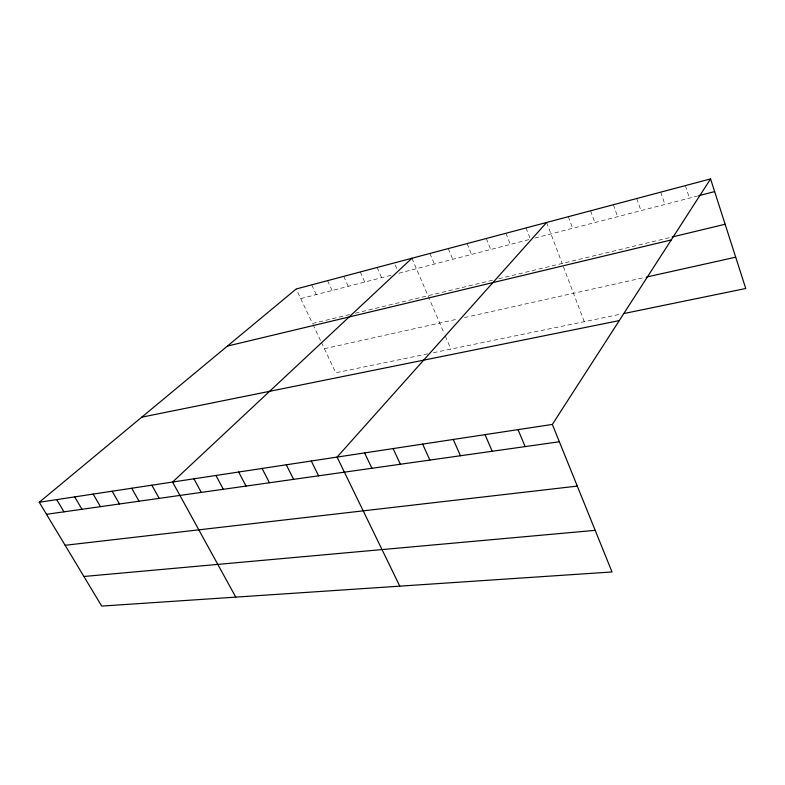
<?xml version="1.0" encoding="UTF-8"?>
<svg xmlns="http://www.w3.org/2000/svg" width="785" height="785" viewBox="0 0 785 785"><rect width="100%" height="100%" fill="white"/><g stroke="black" fill="none" stroke-linecap="round" stroke-linejoin="round"><path stroke-width="0.59" stroke-dasharray="3.92 2.94" d="M300.733 298.624L391.941 275.035M398.829 273.249L530.415 239.229M534.977 238.051L697.463 196.034M349.58 314.579L312.479 323.508L296.18 288.988M355.35 313.195L493.098 280.068M498.73 278.714L670.861 237.305M324.382 348.717L457.606 319.073M464.455 317.552L645.407 277.291M427.707 353.868L335.735 372.767L321.418 342.437M433.408 352.691L620.719 314.186M312.979 324.558L320.928 341.397M311.714 284.867L316.247 294.611M327.561 280.657L332.094 290.509M343.732 276.359L348.255 286.329M360.246 271.973L364.77 282.06M377.104 267.499L381.618 277.704M395.228 264.987L397.485 270.148M411.929 258.245L444.388 333.959M445.33 336.137L450.884 349.099M429.905 253.467L434.38 264.064M448.284 248.59L452.739 259.315M467.075 243.595L471.51 254.458M486.288 238.493L490.703 249.493M505.933 233.273L510.329 244.42M526.038 227.935L529.973 238.1M546.615 222.469L562.168 263.456M563.394 266.664L584.266 321.683M568.33 216.699L572.638 228.307M590.575 210.792L594.853 222.567M613.37 204.738L617.618 216.68M636.753 198.526L640.962 210.645M660.725 192.158L664.895 204.453M685.325 185.623L689.446 198.105"/><path stroke-width="1.18" d="M552.346 424.43L612.015 571.961L101.697 606.089L39.25 502.272L552.346 424.43L710.572 178.911L745.75 288.488L624.193 313.48M546.615 222.469L337.079 457.086L399.781 586.159M411.929 258.245L172.572 482.049L235.775 597.12M39.25 502.272L296.18 288.988L710.572 178.911M698.611 195.74L714.644 191.589M672.058 237.021L725.134 224.255M227.424 346.067L671.224 239.965M646.565 277.026L735.702 257.195M141.761 417.178L619.267 320.594M46.492 514.303L559.352 441.759M65.126 545.29L577.289 486.101M83.897 576.484L595.177 530.346M56.726 499.623L63.987 511.83M74.693 496.895L81.974 509.288M93.16 494.089L100.46 506.668M112.157 491.214L119.477 503.98M131.713 488.241L139.043 501.213M151.839 485.189L159.178 498.367M193.924 478.811L201.284 492.411M215.944 475.465L223.313 489.3M238.65 472.021L246.019 486.082M262.082 468.468L269.441 482.765M286.27 464.798L293.629 479.35M311.262 461.011L318.602 475.818M364.593 452.916L371.904 468.282M393.099 448.588L400.37 464.249M422.634 444.114L429.876 460.079M453.259 439.463L460.461 455.751M485.042 434.645L492.185 451.267M518.051 429.63L525.126 446.606"/></g></svg>
